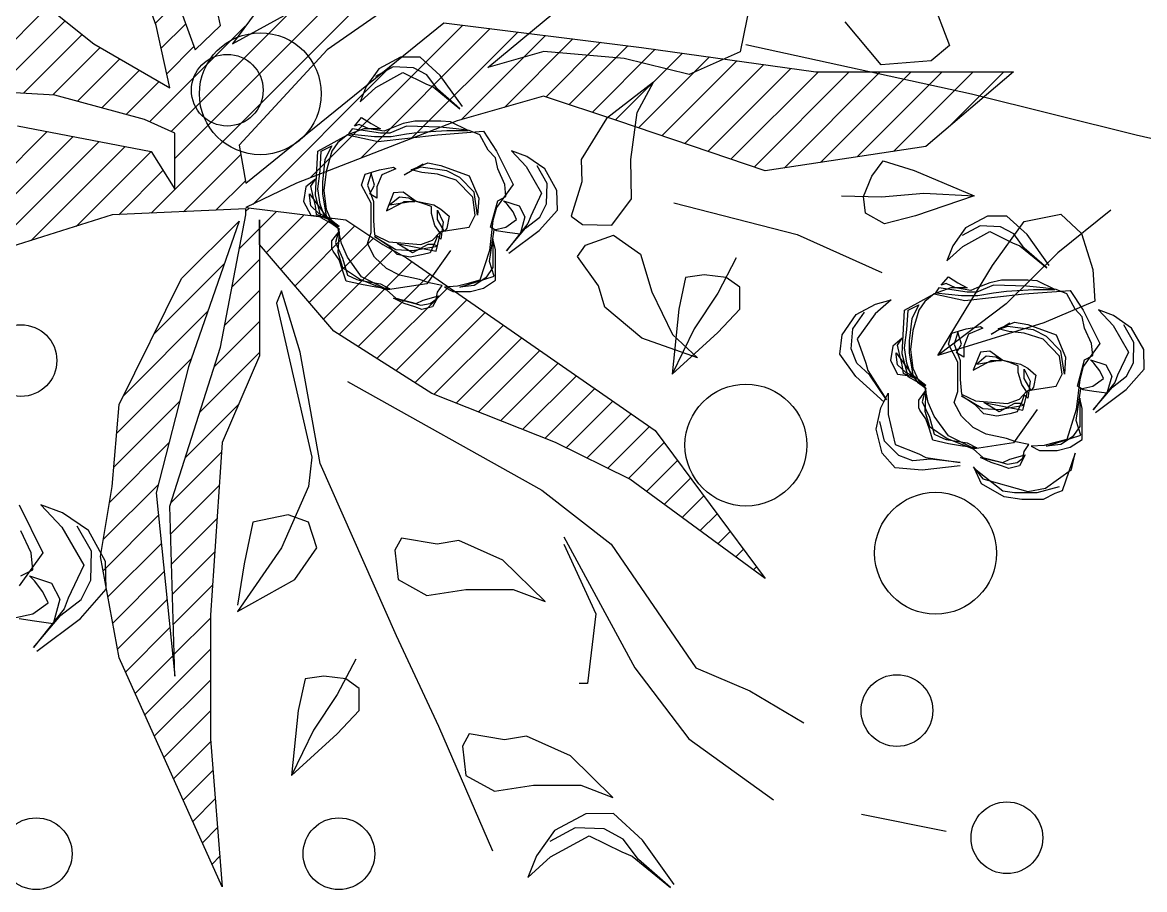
# Model space of a CAD drawing. Header units: inches. Extents: x 2744 to 7136, y -4349 to -2068.
# Drawn here: x 5502.734 to 5505.531, y -3868.65 to -3866.489 of the extents above; entities that cross this region are included whole.
import ezdxf

# ---------------------------------------------------------------- set-up
doc = ezdxf.new("R2010")
doc.units = ezdxf.units.IN
doc.header["$MEASUREMENT"] = 0
doc.layers.add('TREE', color=3, linetype='Continuous')

# ---------------------------------------------------------------- blocks, each defined once
blk = doc.blocks.new('06')
at = {"layer": 'TREE', "color": 30, "true_color": 0xef731a}
for p, q in [((399.26727, 40.74803), (399.28039, 40.72973)), ((399.26877, 40.74938), (399.28199, 40.73777)), ((399.28461, 40.73637), (399.26877, 40.74938)), ((399.32775, 40.74518), (399.31837, 40.73671)), ((399.32418, 40.7363), (399.32775, 40.74518)), ((399.28199, 40.73777), (399.28826, 40.72931)), ((399.28892, 40.73461), (399.28461, 40.73637)), ((399.30242, 40.72796), (399.28892, 40.73461)), ((399.31837, 40.73671), (399.30242, 40.72796)), ((399.31667, 40.72576), (399.32418, 40.7363)), ((399.28039, 40.72973), (399.29229, 40.71881)), ((399.28826, 40.72931), (399.29614, 40.72511)), ((399.30814, 40.72465), (399.31864, 40.73036)), ((399.15486, 40.72625), (399.18981, 40.71918)), ((399.29614, 40.72511), (399.30814, 40.72465)), ((399.30382, 40.71886), (399.31667, 40.72576)), ((399.29229, 40.71881), (399.30382, 40.71886)), ((399.49671, 40.65445), (399.5044, 40.61249)), ((399.53073, 40.65166), (399.51269, 40.6382)), ((399.51941, 40.6341), (399.53212, 40.65018)), ((399.53212, 40.65018), (399.52076, 40.63675)), ((399.52118, 40.63018), (399.52397, 40.6403)), ((399.52397, 40.6403), (399.53166, 40.63929)), ((399.53166, 40.63929), (399.53796, 40.63827)), ((399.51269, 40.6382), (399.502, 40.62609)), ((399.52076, 40.63675), (399.51242, 40.63031)), ((399.53236, 40.63625), (399.52607, 40.6317)), ((399.53935, 40.63777), (399.53236, 40.63625)), ((399.51773, 40.62975), (399.51941, 40.6341)), ((399.52607, 40.6317), (399.52817, 40.62715)), ((399.51242, 40.63031), (399.50837, 40.62236)), ((399.51134, 40.61613), (399.51773, 40.62975)), ((399.52467, 40.62361), (399.52118, 40.63018)), ((399.502, 40.62609), (399.50227, 40.61456)), ((399.52817, 40.62715), (399.53166, 40.6226)), ((399.50837, 40.62236), (399.50814, 40.61035)), ((399.53376, 40.62058), (399.52467, 40.62361)), ((399.52817, 40.61097), (399.53796, 40.62462)), ((399.53166, 40.6226), (399.53376, 40.62058)), ((399.53726, 40.62058), (399.53236, 40.61805)), ((399.53236, 40.61805), (399.53306, 40.61097)), ((399.50227, 40.61456), (399.50941, 40.60184)), ((399.52039, 40.60035), (399.51134, 40.61613)), ((399.5044, 40.61249), (399.49951, 40.58366)), ((399.50814, 40.61035), (399.51405, 40.59996)), ((399.53796, 40.59125), (399.52817, 40.61097)), ((399.53306, 40.61097), (399.53726, 40.60187)), ((399.50941, 40.60184), (399.5201, 40.59453)), ((399.52904, 40.59113), (399.52039, 40.60035)), ((399.5201, 40.59453), (399.52904, 40.59113)), ((399.10984, 40.58645), (399.11473, 40.58892)), ((399.11473, 40.58892), (399.12354, 40.58892)), ((399.12354, 40.58892), (399.13088, 40.58786)), ((399.13088, 40.58786), (399.14018, 40.58255)), ((399.10152, 40.56981), (399.1069, 40.58538)), ((399.11375, 40.58432), (399.10299, 40.57654)), ((399.1069, 40.58538), (399.10984, 40.58645)), ((399.11718, 40.58609), (399.10788, 40.58361)), ((399.12109, 40.58574), (399.11375, 40.58432)), ((399.12648, 40.58609), (399.11718, 40.58609)), ((399.13969, 40.58043), (399.12109, 40.58574)), ((399.13137, 40.58538), (399.12648, 40.58609)), ((399.14312, 40.57618), (399.13137, 40.58538)), ((399.14018, 40.58255), (399.14312, 40.57618)), ((399.49951, 40.58366), (399.49671, 40.54979)), ((399.14361, 40.57547), (399.13969, 40.58043)), ((399.10299, 40.57654), (399.10152, 40.56981)), ((399.12452, 40.57512), (399.12892, 40.57618)), ((399.12892, 40.57618), (399.13186, 40.57512)), ((399.14899, 40.57512), (399.16465, 40.57689)), ((399.16465, 40.57689), (399.1759, 40.57583)), ((399.1759, 40.57583), (399.18129, 40.56981)), ((399.12207, 40.57052), (399.12452, 40.57512)), ((399.1255, 40.5737), (399.12305, 40.57193)), ((399.12941, 40.57441), (399.1255, 40.5737)), ((399.13137, 40.5737), (399.12844, 40.57229)), ((399.13333, 40.57335), (399.12941, 40.57441)), ((399.13969, 40.57158), (399.13137, 40.5737)), ((399.13186, 40.57512), (399.13626, 40.5737)), ((399.14067, 40.57158), (399.13333, 40.57335)), ((399.13626, 40.5737), (399.14067, 40.57158)), ((399.14899, 40.5737), (399.16122, 40.57229)), ((399.16318, 40.57158), (399.14899, 40.5737)), ((399.12844, 40.57229), (399.12207, 40.57052)), ((399.12305, 40.57193), (399.12256, 40.5691)), ((399.14361, 40.56804), (399.13969, 40.57158)), ((399.16122, 40.57229), (399.16856, 40.573)), ((399.16612, 40.57016), (399.16318, 40.57158)), ((399.16856, 40.573), (399.17443, 40.57087)), ((399.17443, 40.57087), (399.18031, 40.56486)), ((399.10886, 40.56875), (399.10348, 40.56733)), ((399.1162, 40.56875), (399.10886, 40.56875)), ((399.11963, 40.56698), (399.1162, 40.56875)), ((399.12256, 40.5691), (399.12061, 40.56627)), ((399.12697, 40.56556), (399.14312, 40.56804)), ((399.14214, 40.56769), (399.14801, 40.56698)), ((399.14605, 40.56556), (399.14214, 40.56769)), ((399.14312, 40.56804), (399.15388, 40.56273)), ((399.15437, 40.56379), (399.14361, 40.56804)), ((399.1759, 40.56627), (399.16612, 40.57016)), ((399.18129, 40.56981), (399.18373, 40.5599)), ((399.10348, 40.56733), (399.09858, 40.56415)), ((399.11327, 40.56698), (399.09907, 40.56238)), ((399.1025, 40.56309), (399.10739, 40.56627)), ((399.10495, 40.56415), (399.11033, 40.56556)), ((399.10739, 40.56627), (399.11327, 40.56698)), ((399.11033, 40.56556), (399.11424, 40.56662)), ((399.11424, 40.56662), (399.11963, 40.56698)), ((399.11718, 40.55176), (399.12697, 40.56556)), ((399.12061, 40.56627), (399.12599, 40.56521)), ((399.12599, 40.56521), (399.1299, 40.56379)), ((399.15486, 40.56415), (399.14605, 40.56556)), ((399.14801, 40.56698), (399.15388, 40.56592)), ((399.15388, 40.56592), (399.16024, 40.5645)), ((399.17884, 40.55388), (399.1759, 40.56627)), ((399.18031, 40.56486), (399.18226, 40.55671)), ((399.09858, 40.56415), (399.09858, 40.5599)), ((399.09907, 40.56238), (399.10103, 40.55636)), ((399.09956, 40.55884), (399.1025, 40.56309)), ((399.10103, 40.55176), (399.10495, 40.56415)), ((399.1299, 40.56379), (399.13822, 40.56202)), ((399.15388, 40.56273), (399.15975, 40.55459)), ((399.16171, 40.55884), (399.15437, 40.56379)), ((399.15584, 40.56379), (399.15486, 40.56415)), ((399.15975, 40.56202), (399.15584, 40.56379)), ((399.16024, 40.5645), (399.16171, 40.5599)), ((399.09858, 40.5599), (399.09858, 40.55141)), ((399.13822, 40.56202), (399.14361, 40.55919)), ((399.16171, 40.55494), (399.15975, 40.56202)), ((399.16171, 40.5599), (399.16318, 40.55565)), ((399.18373, 40.5599), (399.18177, 40.55105)), ((399.09956, 40.54716), (399.09956, 40.55884)), ((399.14361, 40.55919), (399.1485, 40.55459)), ((399.16367, 40.55247), (399.16171, 40.55884)), ((399.10103, 40.55636), (399.09907, 40.54326)), ((399.12844, 40.55353), (399.13382, 40.55459)), ((399.13382, 40.55459), (399.1392, 40.55353)), ((399.1485, 40.55459), (399.15143, 40.54893)), ((399.15975, 40.55459), (399.1622, 40.54893)), ((399.16465, 40.54857), (399.16171, 40.55494)), ((399.16318, 40.55565), (399.16563, 40.55211)), ((399.09304, 40.55299), (399.08041, 40.54356)), ((399.08511, 40.5407), (399.09401, 40.55195)), ((399.09401, 40.55195), (399.08606, 40.54255)), ((399.09858, 40.55141), (399.09956, 40.54716)), ((399.09956, 40.53937), (399.10103, 40.55176)), ((399.12305, 40.55211), (399.12109, 40.54397)), ((399.13284, 40.55176), (399.12256, 40.54999)), ((399.1392, 40.54893), (399.12305, 40.55211)), ((399.12354, 40.54857), (399.1255, 40.55282)), ((399.1255, 40.55282), (399.12844, 40.55353)), ((399.12648, 40.54928), (399.13284, 40.55282)), ((399.13284, 40.55282), (399.1392, 40.54893)), ((399.13969, 40.55141), (399.13284, 40.55176)), ((399.1392, 40.55353), (399.14263, 40.54999)), ((399.1485, 40.5461), (399.13969, 40.55141)), ((399.16318, 40.54397), (399.16367, 40.55247)), ((399.16563, 40.55211), (399.16612, 40.55105)), ((399.17884, 40.54503), (399.17884, 40.55388)), ((399.12256, 40.54999), (399.12403, 40.54928)), ((399.12256, 40.54574), (399.12354, 40.54857)), ((399.12403, 40.54928), (399.12648, 40.54928)), ((399.12941, 40.54928), (399.12452, 40.54751)), ((399.14263, 40.54822), (399.12941, 40.54928)), ((399.14263, 40.54999), (399.1485, 40.5461)), ((399.15143, 40.54893), (399.14997, 40.54433)), ((399.1622, 40.54893), (399.16367, 40.5422)), ((399.16318, 40.54291), (399.16465, 40.54857)), ((399.16612, 40.55105), (399.16612, 40.54787)), ((399.18177, 40.55105), (399.17884, 40.54503)), ((399.18048, 40.54872), (399.19213, 40.53812)), ((399.12012, 40.54008), (399.12109, 40.54716)), ((399.12109, 40.54716), (399.12256, 40.54574)), ((399.12452, 40.54751), (399.12158, 40.54433)), ((399.1485, 40.54539), (399.14263, 40.54822)), ((399.16612, 40.54787), (399.16318, 40.54397)), ((399.17941, 40.54779), (399.18641, 40.53766)), ((399.18717, 40.53572), (399.17941, 40.54779)), ((399.08041, 40.54356), (399.07293, 40.53509)), ((399.08635, 40.53796), (399.08831, 40.54503)), ((399.08831, 40.54503), (399.09369, 40.54433)), ((399.09369, 40.54433), (399.0981, 40.54362)), ((399.09907, 40.54326), (399.09418, 40.5422)), ((399.0981, 40.54362), (399.10054, 40.5422)), ((399.12109, 40.54397), (399.10935, 40.5422)), ((399.11865, 40.54256), (399.11963, 40.54397)), ((399.11963, 40.54397), (399.12256, 40.53902)), ((399.12158, 40.54433), (399.12354, 40.54149)), ((399.14899, 40.53937), (399.1485, 40.54539)), ((399.14997, 40.54433), (399.14997, 40.53229)), ((399.08606, 40.54255), (399.08022, 40.53805)), ((399.08394, 40.53765), (399.08511, 40.5407)), ((399.09418, 40.5422), (399.08978, 40.53902)), ((399.10054, 40.5422), (399.09761, 40.53123)), ((399.10935, 40.5422), (399.1069, 40.53725)), ((399.11767, 40.5376), (399.11865, 40.54256)), ((399.12354, 40.54149), (399.12501, 40.53654)), ((399.1666, 40.54043), (399.16318, 40.54291)), ((399.16318, 40.54185), (399.16954, 40.53689)), ((399.16612, 40.54008), (399.16318, 40.54185)), ((399.16367, 40.5422), (399.17052, 40.53831)), ((399.17541, 40.5284), (399.1666, 40.54043)), ((399.08022, 40.53805), (399.07739, 40.53248)), ((399.07946, 40.52812), (399.08394, 40.53765)), ((399.0888, 40.53335), (399.08635, 40.53796)), ((399.08978, 40.53902), (399.09124, 40.53583)), ((399.0981, 40.53406), (399.09956, 40.53937)), ((399.12109, 40.53477), (399.11767, 40.5376)), ((399.12256, 40.53512), (399.12012, 40.54008)), ((399.12256, 40.53902), (399.12256, 40.53512)), ((399.14899, 40.53158), (399.14899, 40.53937)), ((399.16856, 40.53477), (399.16612, 40.54008)), ((399.16758, 40.53902), (399.17248, 40.53689)), ((399.16856, 40.5376), (399.16758, 40.53902)), ((399.16856, 40.53796), (399.1715, 40.53654)), ((399.17492, 40.53725), (399.16856, 40.53796)), ((399.17003, 40.5284), (399.16856, 40.5376)), ((399.17052, 40.53831), (399.17297, 40.52875)), ((399.18641, 40.53766), (399.19178, 40.53261)), ((399.19213, 40.53812), (399.19875, 40.52895)), ((399.07293, 40.53509), (399.07312, 40.52702)), ((399.09124, 40.53583), (399.09369, 40.53265)), ((399.10544, 40.53017), (399.10592, 40.53725)), ((399.10592, 40.53725), (399.10739, 40.52769)), ((399.1069, 40.53725), (399.10788, 40.52981)), ((399.12501, 40.53654), (399.12501, 40.53371)), ((399.14361, 40.53548), (399.13822, 40.53265)), ((399.14067, 40.52804), (399.14361, 40.53548)), ((399.16954, 40.53689), (399.17101, 40.53265)), ((399.1715, 40.53654), (399.17492, 40.53335)), ((399.17248, 40.53689), (399.17297, 40.53335)), ((399.17786, 40.53158), (399.17492, 40.53725)), ((399.18804, 40.53258), (399.18717, 40.53572)), ((399.07739, 40.53248), (399.07722, 40.52407)), ((399.09516, 40.53123), (399.0888, 40.53335)), ((399.09124, 40.52451), (399.0981, 40.53406)), ((399.09369, 40.53265), (399.09516, 40.53123)), ((399.12403, 40.533), (399.12109, 40.53477)), ((399.13186, 40.53123), (399.12403, 40.533)), ((399.12501, 40.53371), (399.12892, 40.53229)), ((399.12892, 40.53229), (399.13137, 40.53158)), ((399.14214, 40.533), (399.13186, 40.53123)), ((399.13822, 40.53265), (399.13626, 40.53158)), ((399.13822, 40.52981), (399.14214, 40.533)), ((399.14997, 40.53229), (399.15388, 40.52486)), ((399.16954, 40.52698), (399.16856, 40.53477)), ((399.17101, 40.53265), (399.17199, 40.52627)), ((399.17297, 40.53335), (399.17395, 40.52946)), ((399.17492, 40.53335), (399.17541, 40.52911)), ((399.19157, 40.52265), (399.18804, 40.53258)), ((399.19178, 40.53261), (399.19406, 40.52679)), ((399.09761, 40.53123), (399.09418, 40.52946)), ((399.09418, 40.52946), (399.09467, 40.52451)), ((399.10935, 40.52097), (399.10544, 40.53017)), ((399.10788, 40.52981), (399.11473, 40.52274)), ((399.13137, 40.53158), (399.13675, 40.52769)), ((399.13186, 40.53158), (399.13431, 40.53017)), ((399.13626, 40.53158), (399.13186, 40.53158)), ((399.13431, 40.53017), (399.13822, 40.52981)), ((399.14752, 40.53017), (399.15046, 40.5284)), ((399.14752, 40.52557), (399.14752, 40.53017)), ((399.15143, 40.52486), (399.14899, 40.53158)), ((399.17395, 40.52946), (399.17492, 40.52521)), ((399.17688, 40.52557), (399.17786, 40.53158)), ((399.07312, 40.52702), (399.07811, 40.51812)), ((399.0858, 40.51707), (399.07946, 40.52812)), ((399.10739, 40.52769), (399.11327, 40.52167)), ((399.13675, 40.52769), (399.14067, 40.52804)), ((399.15046, 40.5284), (399.1485, 40.52486)), ((399.16856, 40.5192), (399.16954, 40.52698)), ((399.17003, 40.52344), (399.17003, 40.5284)), ((399.17297, 40.52875), (399.17199, 40.5107)), ((399.17541, 40.52911), (399.17541, 40.5284)), ((399.19406, 40.52679), (399.19341, 40.51841)), ((399.19875, 40.52895), (399.19778, 40.52094)), ((399.07722, 40.52407), (399.08136, 40.5168)), ((399.0981, 40.5107), (399.09124, 40.52451)), ((399.09467, 40.52451), (399.09761, 40.51813)), ((399.14556, 40.52061), (399.14752, 40.52557)), ((399.1485, 40.52486), (399.14997, 40.5199)), ((399.14997, 40.5199), (399.15143, 40.52486)), ((399.15388, 40.52486), (399.15241, 40.52026)), ((399.17199, 40.52627), (399.17101, 40.51884)), ((399.17297, 40.52238), (399.17688, 40.52557)), ((399.17492, 40.52521), (399.17297, 40.52238)), ((399.11327, 40.52167), (399.11865, 40.51884)), ((399.11473, 40.52274), (399.12256, 40.52026)), ((399.16905, 40.51424), (399.17003, 40.52344)), ((399.18419, 40.51228), (399.19157, 40.52265)), ((399.12109, 40.51672), (399.10935, 40.52097)), ((399.11865, 40.51884), (399.12941, 40.51743)), ((399.12256, 40.52026), (399.12892, 40.51955)), ((399.13333, 40.51849), (399.12648, 40.51566)), ((399.13626, 40.52061), (399.12844, 40.51601)), ((399.12892, 40.51955), (399.13333, 40.51849)), ((399.12941, 40.51743), (399.13235, 40.51849)), ((399.13235, 40.51849), (399.13626, 40.52061)), ((399.13969, 40.51813), (399.14556, 40.52061)), ((399.14654, 40.51849), (399.14067, 40.51743)), ((399.15241, 40.52026), (399.14654, 40.51849)), ((399.16612, 40.5107), (399.16856, 40.5192)), ((399.17101, 40.51884), (399.17052, 40.5107)), ((399.19778, 40.52094), (399.19194, 40.51256)), ((399.07811, 40.51812), (399.08559, 40.513)), ((399.09185, 40.51062), (399.0858, 40.51707)), ((399.09761, 40.51813), (399.09858, 40.51353)), ((399.12648, 40.51566), (399.12109, 40.51672)), ((399.14067, 40.51743), (399.13969, 40.51813)), ((399.19341, 40.51841), (399.18858, 40.51157)), ((399.08559, 40.513), (399.09185, 40.51062)), ((399.09858, 40.51353), (399.10152, 40.51035)), ((399.16612, 40.50858), (399.16905, 40.51424)), ((399.38356, 40.48587), (399.41218, 40.51449)), ((399.10348, 40.50256), (399.0981, 40.5107)), ((399.10152, 40.51035), (399.10495, 40.50398)), ((399.17199, 40.5107), (399.15975, 40.50398)), ((399.16367, 40.50716), (399.16612, 40.5107)), ((399.17052, 40.5107), (399.16612, 40.50858)), ((399.17754, 40.50644), (399.18419, 40.51228)), ((399.19194, 40.51256), (399.184, 40.5082)), ((399.3671, 40.50939), (399.3715, 40.51045)), ((399.3715, 40.51045), (399.37444, 40.50939)), ((399.184, 40.5082), (399.17754, 40.50644)), ((399.36465, 40.50479), (399.3671, 40.50939)), ((399.36808, 40.50797), (399.36563, 40.5062)), ((399.37199, 40.50868), (399.36808, 40.50797)), ((399.37395, 40.50797), (399.37102, 40.50656)), ((399.37591, 40.50762), (399.37199, 40.50868)), ((399.38227, 40.50585), (399.37395, 40.50797)), ((399.37444, 40.50939), (399.37885, 40.50797)), ((399.38325, 40.50585), (399.37591, 40.50762)), ((399.37885, 40.50797), (399.38325, 40.50585)), ((399.3915, 40.48102), (399.41808, 40.5076)), ((399.14703, 40.50681), (399.12256, 40.50398)), ((399.15975, 40.50398), (399.14703, 40.50681)), ((399.15975, 40.50398), (399.16367, 40.50716)), ((399.37102, 40.50656), (399.36465, 40.50479)), ((399.36563, 40.5062), (399.36514, 40.50337)), ((399.38619, 40.50231), (399.38227, 40.50585)), ((399.12256, 40.50398), (399.10348, 40.50256)), ((399.10495, 40.50398), (399.10935, 40.50221)), ((399.10935, 40.50221), (399.11473, 40.5015)), ((399.10984, 40.50221), (399.11718, 40.49867)), ((399.11865, 40.50221), (399.10984, 40.50221)), ((399.1299, 40.50291), (399.11865, 40.50221)), ((399.13529, 40.50362), (399.1299, 40.50291)), ((399.14165, 40.50468), (399.13529, 40.50362)), ((399.13529, 40.50044), (399.14214, 40.50327)), ((399.1485, 40.50468), (399.14165, 40.50468)), ((399.14214, 40.50327), (399.14605, 40.50327)), ((399.14214, 40.5015), (399.14458, 40.50256)), ((399.14458, 40.50256), (399.15095, 40.5015)), ((399.14605, 40.50327), (399.1578, 40.5015)), ((399.15926, 40.50362), (399.1485, 40.50468)), ((399.1529, 40.5015), (399.15975, 40.50398)), ((399.1578, 40.5015), (399.15926, 40.50362)), ((399.35144, 40.50302), (399.34606, 40.5016)), ((399.35878, 40.50302), (399.35144, 40.50302)), ((399.36221, 40.50125), (399.35878, 40.50302)), ((399.36514, 40.50337), (399.36319, 40.50054)), ((399.36955, 40.49983), (399.3857, 40.50231)), ((399.3857, 40.50231), (399.39646, 40.497)), ((399.39695, 40.49806), (399.38619, 40.50231)), ((399.11473, 40.5015), (399.12158, 40.50079)), ((399.12158, 40.50079), (399.13529, 40.50044)), ((399.13186, 40.49831), (399.13675, 40.49938)), ((399.13675, 40.49938), (399.14214, 40.5015)), ((399.14605, 40.5015), (399.1529, 40.5015)), ((399.14997, 40.49938), (399.14605, 40.5015)), ((399.15388, 40.4969), (399.14997, 40.49938)), ((399.15095, 40.5015), (399.15486, 40.49973)), ((399.15682, 40.50044), (399.15388, 40.4969)), ((399.15486, 40.49973), (399.15682, 40.50044)), ((399.34606, 40.5016), (399.34116, 40.49841)), ((399.35585, 40.50125), (399.34165, 40.49664)), ((399.34508, 40.49735), (399.34997, 40.50054)), ((399.34753, 40.49841), (399.35291, 40.49983)), ((399.34997, 40.50054), (399.35585, 40.50125)), ((399.35291, 40.49983), (399.35682, 40.50089)), ((399.35682, 40.50089), (399.36221, 40.50125)), ((399.35976, 40.48603), (399.36955, 40.49983)), ((399.36319, 40.50054), (399.36857, 40.49948)), ((399.36857, 40.49948), (399.37248, 40.49806)), ((399.38472, 40.50195), (399.39059, 40.50125)), ((399.38863, 40.49983), (399.38472, 40.50195)), ((399.39744, 40.49841), (399.38863, 40.49983)), ((399.39059, 40.50125), (399.39646, 40.50018)), ((399.39646, 40.50018), (399.40282, 40.49877)), ((399.39921, 40.47595), (399.42398, 40.50071)), ((399.11718, 40.49867), (399.12109, 40.49831)), ((399.12109, 40.49831), (399.1255, 40.49831)), ((399.1255, 40.49831), (399.13186, 40.49831)), ((399.34116, 40.49841), (399.34116, 40.49417)), ((399.34165, 40.49664), (399.34361, 40.49063)), ((399.34214, 40.49311), (399.34508, 40.49735)), ((399.34361, 40.48603), (399.34753, 40.49841)), ((399.37248, 40.49806), (399.3808, 40.49629)), ((399.39646, 40.497), (399.40233, 40.48886)), ((399.40429, 40.49311), (399.39695, 40.49806)), ((399.39842, 40.49806), (399.39744, 40.49841)), ((399.40233, 40.49629), (399.39842, 40.49806)), ((399.40282, 40.49877), (399.40429, 40.49417)), ((399.21638, 40.4795), (399.18143, 40.49518)), ((399.34116, 40.49417), (399.34116, 40.48567)), ((399.3808, 40.49629), (399.38619, 40.49346)), ((399.40429, 40.48921), (399.40233, 40.49629)), ((399.40429, 40.49417), (399.40576, 40.48992)), ((399.11219, 40.49232), (399.12137, 40.47951)), ((399.11324, 40.49327), (399.12249, 40.48514)), ((399.12433, 40.48416), (399.11324, 40.49327)), ((399.34214, 40.48142), (399.34214, 40.49311)), ((399.38619, 40.49346), (399.39108, 40.48886)), ((399.40625, 40.48673), (399.40429, 40.49311)), ((399.15452, 40.49032), (399.14796, 40.48439)), ((399.15202, 40.48411), (399.15452, 40.49032)), ((399.34361, 40.49063), (399.34165, 40.47753)), ((399.37102, 40.4878), (399.3764, 40.48886)), ((399.3764, 40.48886), (399.38178, 40.4878)), ((399.38765, 40.48355), (399.37787, 40.48911)), ((399.39108, 40.48886), (399.39402, 40.48319)), ((399.40233, 40.48886), (399.40478, 40.48319)), ((399.40723, 40.48284), (399.40429, 40.48921)), ((399.40576, 40.48992), (399.40821, 40.48638)), ((399.33562, 40.48725), (399.32299, 40.47783)), ((399.32769, 40.47496), (399.33659, 40.48622)), ((399.33659, 40.48622), (399.32864, 40.47682)), ((399.34116, 40.48567), (399.34214, 40.48142)), ((399.34214, 40.47364), (399.34361, 40.48603)), ((399.36563, 40.48638), (399.36368, 40.47824)), ((399.37542, 40.48603), (399.36514, 40.48426)), ((399.38178, 40.48319), (399.36563, 40.48638)), ((399.36612, 40.48284), (399.36808, 40.48709)), ((399.36808, 40.48709), (399.37102, 40.4878)), ((399.36906, 40.48355), (399.37542, 40.48709)), ((399.37542, 40.48709), (399.38178, 40.48319)), ((399.38227, 40.48567), (399.37542, 40.48603)), ((399.38178, 40.4878), (399.38521, 40.48426)), ((399.39108, 40.48036), (399.38227, 40.48567)), ((399.40576, 40.47824), (399.40625, 40.48673)), ((399.40821, 40.48638), (399.4087, 40.48532)), ((399.12249, 40.48514), (399.12688, 40.47921)), ((399.12734, 40.48293), (399.12433, 40.48416)), ((399.13679, 40.47827), (399.12734, 40.48293)), ((399.14796, 40.48439), (399.13679, 40.47827)), ((399.14677, 40.47673), (399.15202, 40.48411)), ((399.36514, 40.48426), (399.36661, 40.48355)), ((399.36661, 40.48355), (399.36906, 40.48355)), ((399.37199, 40.48355), (399.3671, 40.48178)), ((399.38521, 40.48249), (399.37199, 40.48355)), ((399.38521, 40.48426), (399.39108, 40.48036)), ((399.40303, 40.47344), (399.38765, 40.48355)), ((399.39402, 40.48319), (399.39255, 40.47859)), ((399.40478, 40.48319), (399.40625, 40.47647)), ((399.4087, 40.48532), (399.4087, 40.48213)), ((399.3627, 40.47435), (399.36368, 40.48142)), ((399.36368, 40.48142), (399.36514, 40.48001)), ((399.3671, 40.48178), (399.36416, 40.47859)), ((399.36514, 40.48001), (399.36612, 40.48284)), ((399.39108, 40.47966), (399.38521, 40.48249)), ((399.40576, 40.47718), (399.40723, 40.48284)), ((399.4087, 40.48213), (399.40576, 40.47824)), ((399.12137, 40.47951), (399.1297, 40.47187)), ((399.12688, 40.47921), (399.13239, 40.47628)), ((399.14079, 40.47595), (399.14815, 40.47995)), ((399.32299, 40.47783), (399.31551, 40.46936)), ((399.32893, 40.47222), (399.33089, 40.4793)), ((399.33089, 40.4793), (399.33627, 40.47859)), ((399.33627, 40.47859), (399.34068, 40.47789)), ((399.34165, 40.47753), (399.33676, 40.47647)), ((399.34068, 40.47789), (399.34312, 40.47647)), ((399.36368, 40.47824), (399.35193, 40.47647)), ((399.36123, 40.47682), (399.36221, 40.47824)), ((399.36221, 40.47824), (399.36514, 40.47328)), ((399.36416, 40.47859), (399.36612, 40.47576)), ((399.39157, 40.47364), (399.39108, 40.47966)), ((399.39255, 40.47859), (399.39255, 40.46656)), ((399.13239, 40.47628), (399.14079, 40.47595)), ((399.13777, 40.4719), (399.14677, 40.47673)), ((399.16741, 40.47171), (399.18022, 40.47501)), ((399.18022, 40.47501), (399.18818, 40.47061)), ((399.32864, 40.47682), (399.3228, 40.47231)), ((399.32652, 40.47192), (399.32769, 40.47496)), ((399.33676, 40.47647), (399.33236, 40.47328)), ((399.34312, 40.47647), (399.34019, 40.4655)), ((399.35193, 40.47647), (399.34948, 40.47151)), ((399.36025, 40.47187), (399.36123, 40.47682)), ((399.36612, 40.47576), (399.36759, 40.47081)), ((399.40919, 40.4747), (399.40576, 40.47718)), ((399.40576, 40.47612), (399.41212, 40.47116)), ((399.4087, 40.47435), (399.40576, 40.47612)), ((399.40625, 40.47647), (399.4131, 40.47258)), ((399.3228, 40.47231), (399.31997, 40.46675)), ((399.33138, 40.46762), (399.32893, 40.47222)), ((399.33236, 40.47328), (399.33382, 40.4701)), ((399.34068, 40.46833), (399.34214, 40.47364)), ((399.36514, 40.46939), (399.3627, 40.47435)), ((399.36514, 40.47328), (399.36514, 40.46939)), ((399.39157, 40.46585), (399.39157, 40.47364)), ((399.41114, 40.46904), (399.4087, 40.47435)), ((399.41799, 40.46267), (399.40919, 40.4747)), ((399.41016, 40.47328), (399.41506, 40.47116)), ((399.41114, 40.47187), (399.41016, 40.47328)), ((399.41114, 40.47222), (399.41408, 40.47081)), ((399.4175, 40.47151), (399.41114, 40.47222)), ((399.4131, 40.47258), (399.41555, 40.46302)), ((399.1297, 40.47187), (399.13777, 40.4719)), ((399.14323, 40.46352), (399.16741, 40.47171)), ((399.18818, 40.47061), (399.18902, 40.46375)), ((399.31551, 40.46936), (399.3157, 40.46128)), ((399.32204, 40.46239), (399.32652, 40.47192)), ((399.33382, 40.4701), (399.33627, 40.46691)), ((399.34802, 40.46444), (399.34851, 40.47151)), ((399.34851, 40.47151), (399.34997, 40.46196)), ((399.34948, 40.47151), (399.35046, 40.46408)), ((399.36368, 40.46904), (399.36025, 40.47187)), ((399.36759, 40.47081), (399.36759, 40.46797)), ((399.38619, 40.46974), (399.3808, 40.46691)), ((399.38325, 40.46231), (399.38619, 40.46974)), ((399.41261, 40.46267), (399.41114, 40.47187)), ((399.41212, 40.47116), (399.41359, 40.46691)), ((399.41408, 40.47081), (399.4175, 40.46762)), ((399.41506, 40.47116), (399.41555, 40.46762)), ((399.42044, 40.46585), (399.4175, 40.47151)), ((399.31997, 40.46675), (399.3198, 40.45834)), ((399.33774, 40.4655), (399.33138, 40.46762)), ((399.33382, 40.45877), (399.34068, 40.46833)), ((399.33627, 40.46691), (399.33774, 40.4655)), ((399.36661, 40.46727), (399.36368, 40.46904)), ((399.37444, 40.4655), (399.36661, 40.46727)), ((399.36759, 40.46797), (399.3715, 40.46656)), ((399.3715, 40.46656), (399.37395, 40.46585)), ((399.38472, 40.46727), (399.37444, 40.4655)), ((399.3808, 40.46691), (399.37885, 40.46585)), ((399.3808, 40.46408), (399.38472, 40.46727)), ((399.39255, 40.46656), (399.39646, 40.45913)), ((399.41212, 40.46125), (399.41114, 40.46904)), ((399.41359, 40.46691), (399.41457, 40.46054)), ((399.41555, 40.46762), (399.41653, 40.46373)), ((399.4175, 40.46762), (399.41799, 40.46337)), ((399.18157, 40.46388), (399.164, 40.46241)), ((399.19812, 40.46351), (399.18157, 40.46388)), ((399.34019, 40.4655), (399.33676, 40.46373)), ((399.35193, 40.45523), (399.34802, 40.46444)), ((399.35046, 40.46408), (399.35731, 40.457)), ((399.37395, 40.46585), (399.37933, 40.46196)), ((399.37444, 40.46585), (399.37689, 40.46444)), ((399.37885, 40.46585), (399.37444, 40.46585)), ((399.37689, 40.46444), (399.3808, 40.46408)), ((399.3901, 40.46444), (399.39304, 40.46267)), ((399.3901, 40.45983), (399.3901, 40.46444)), ((399.39402, 40.45913), (399.39157, 40.46585)), ((399.41946, 40.45983), (399.42044, 40.46585)), ((399.16804, 40.45299), (399.14323, 40.46352)), ((399.164, 40.46241), (399.14323, 40.46352)), ((399.18902, 40.46375), (399.1855, 40.45531)), ((399.3157, 40.46128), (399.32069, 40.45238)), ((399.32838, 40.45134), (399.32204, 40.46239)), ((399.33676, 40.46373), (399.33725, 40.45877)), ((399.34997, 40.46196), (399.35585, 40.45594)), ((399.37933, 40.46196), (399.38325, 40.46231)), ((399.39304, 40.46267), (399.39108, 40.45913)), ((399.41114, 40.45346), (399.41212, 40.46125)), ((399.41261, 40.45771), (399.41261, 40.46267)), ((399.41555, 40.46302), (399.41457, 40.44497)), ((399.41653, 40.46373), (399.4175, 40.45948)), ((399.41799, 40.46337), (399.41799, 40.46267)), ((399.34068, 40.44497), (399.33382, 40.45877)), ((399.33725, 40.45877), (399.34019, 40.4524)), ((399.38814, 40.45488), (399.3901, 40.45983)), ((399.39108, 40.45913), (399.39255, 40.45417)), ((399.39255, 40.45417), (399.39402, 40.45913)), ((399.39646, 40.45913), (399.39499, 40.45452)), ((399.41457, 40.46054), (399.41359, 40.45311)), ((399.41555, 40.45665), (399.41946, 40.45983)), ((399.4175, 40.45948), (399.41555, 40.45665)), ((399.3198, 40.45834), (399.32394, 40.45106)), ((399.35585, 40.45594), (399.36123, 40.45311)), ((399.35689, 40.43248), (399.42331, 40.45827)), ((399.35731, 40.457), (399.36514, 40.45452)), ((399.41163, 40.44851), (399.41261, 40.45771)), ((399.18089, 40.44907), (399.16804, 40.45299)), ((399.1855, 40.45531), (399.18089, 40.44907)), ((399.36368, 40.45099), (399.35193, 40.45523)), ((399.36123, 40.45311), (399.37199, 40.45169)), ((399.36514, 40.45452), (399.3715, 40.45382)), ((399.37885, 40.45488), (399.37102, 40.45028)), ((399.3715, 40.45382), (399.37591, 40.45276)), ((399.37493, 40.45276), (399.37885, 40.45488)), ((399.38227, 40.4524), (399.38814, 40.45488)), ((399.39499, 40.45452), (399.38912, 40.45276)), ((399.4087, 40.44497), (399.41114, 40.45346)), ((399.41359, 40.45311), (399.4131, 40.44497)), ((399.32069, 40.45238), (399.32817, 40.44727)), ((399.33443, 40.44489), (399.32838, 40.45134)), ((399.34019, 40.4524), (399.34116, 40.4478)), ((399.36906, 40.44992), (399.36368, 40.45099)), ((399.37591, 40.45276), (399.36906, 40.44992)), ((399.37199, 40.45169), (399.37493, 40.45276)), ((399.38325, 40.45169), (399.38227, 40.4524)), ((399.38912, 40.45276), (399.38325, 40.45169)), ((399.34116, 40.4478), (399.3441, 40.44461)), ((399.4087, 40.44284), (399.41163, 40.44851)), ((399.32817, 40.44727), (399.33443, 40.44489)), ((399.34606, 40.43683), (399.34068, 40.44497)), ((399.41457, 40.44497), (399.40233, 40.43824)), ((399.40625, 40.44143), (399.4087, 40.44497)), ((399.4131, 40.44497), (399.4087, 40.44284)), ((399.3441, 40.44461), (399.34753, 40.43824)), ((399.38961, 40.44107), (399.36514, 40.43824)), ((399.40233, 40.43824), (399.38961, 40.44107)), ((399.40233, 40.43824), (399.40625, 40.44143)), ((399.36514, 40.43824), (399.34606, 40.43683)), ((399.34753, 40.43824), (399.35193, 40.43647)), ((399.37248, 40.43718), (399.36123, 40.43647)), ((399.37787, 40.43789), (399.37248, 40.43718)), ((399.38423, 40.43895), (399.37787, 40.43789)), ((399.37787, 40.4347), (399.38472, 40.43754)), ((399.39108, 40.43895), (399.38423, 40.43895)), ((399.38472, 40.43754), (399.38863, 40.43754)), ((399.38472, 40.43577), (399.38716, 40.43683)), ((399.38716, 40.43683), (399.39353, 40.43577)), ((399.38863, 40.43754), (399.40038, 40.43577)), ((399.40184, 40.43789), (399.39108, 40.43895)), ((399.39548, 40.43577), (399.40233, 40.43824)), ((399.40038, 40.43577), (399.40184, 40.43789)), ((399.35193, 40.43647), (399.35731, 40.43577)), ((399.35242, 40.43647), (399.35976, 40.43293)), ((399.36123, 40.43647), (399.35242, 40.43647)), ((399.35731, 40.43577), (399.36416, 40.43506)), ((399.36416, 40.43506), (399.37787, 40.4347)), ((399.37933, 40.43364), (399.38472, 40.43577)), ((399.38863, 40.43577), (399.39548, 40.43577)), ((399.39255, 40.43364), (399.38863, 40.43577)), ((399.39353, 40.43577), (399.39744, 40.434)), ((399.3994, 40.4347), (399.39646, 40.43116)), ((399.39744, 40.434), (399.3994, 40.4347)), ((399.32124, 40.42237), (399.35689, 40.43248)), ((399.35976, 40.43293), (399.36368, 40.43258)), ((399.36368, 40.43258), (399.36808, 40.43258)), ((399.36808, 40.43258), (399.37444, 40.43258)), ((399.37444, 40.43258), (399.37933, 40.43364)), ((399.39646, 40.43116), (399.39255, 40.43364)), ((399.35477, 40.42659), (399.36395, 40.41378)), ((399.35582, 40.42753), (399.36507, 40.4194)), ((399.36691, 40.41842), (399.35582, 40.42753)), ((399.3971, 40.42459), (399.39054, 40.41866)), ((399.3946, 40.41838), (399.3971, 40.42459)), ((399.36507, 40.4194), (399.36946, 40.41348)), ((399.36992, 40.41719), (399.36691, 40.41842)), ((399.39054, 40.41866), (399.37937, 40.41254)), ((399.38935, 40.411), (399.3946, 40.41838)), ((399.37937, 40.41254), (399.36992, 40.41719)), ((399.36395, 40.41378), (399.37228, 40.40613)), ((399.36946, 40.41348), (399.37497, 40.41054)), ((399.38337, 40.41022), (399.39073, 40.41422)), ((399.37497, 40.41054), (399.38337, 40.41022)), ((399.38035, 40.40617), (399.38935, 40.411)), ((399.37228, 40.40613), (399.38035, 40.40617))]:
    blk.add_line(p, q, dxfattribs=at)
at = {"layer": 'TREE', "color": 97, "true_color": 0x446a2a}
for p, q in [((399.45407, 40.74901), (399.49671, 40.65445)), ((399.45896, 40.68783), (399.45407, 40.74901)), ((399.45412, 40.74828), (399.45431, 40.74846)), ((399.45507, 40.73644), (399.45829, 40.73965)), ((399.34221, 40.73435), (399.36458, 40.68277)), ((399.45602, 40.72459), (399.46226, 40.73084)), ((399.45697, 40.71275), (399.46624, 40.72202)), ((399.26112, 40.68783), (399.22617, 40.71311)), ((399.45791, 40.70091), (399.47021, 40.71321)), ((399.29258, 40.7121), (399.31006, 40.69491)), ((399.30586, 40.70704), (399.29258, 40.7121)), ((399.34151, 40.70957), (399.32544, 40.70704)), ((399.3534, 40.703), (399.34151, 40.70957)), ((399.32544, 40.70704), (399.30586, 40.70704)), ((399.45886, 40.68907), (399.47419, 40.70439)), ((399.3548, 40.69086), (399.3534, 40.703)), ((399.4254, 40.703), (399.40653, 40.6858)), ((399.41632, 40.68429), (399.4254, 40.703)), ((399.42261, 40.6762), (399.4254, 40.703)), ((399.31006, 40.69491), (399.32823, 40.68682)), ((399.45896, 40.67638), (399.47816, 40.69558)), ((399.352, 40.6858), (399.3548, 40.69086)), ((399.28349, 40.6585), (399.26112, 40.68783)), ((399.32823, 40.68682), (399.33732, 40.68833)), ((399.33732, 40.68833), (399.352, 40.6858)), ((399.45896, 40.63676), (399.45896, 40.68783)), ((399.40653, 40.6858), (399.39744, 40.6762)), ((399.45896, 40.66359), (399.48214, 40.68677)), ((399.36458, 40.68277), (399.38206, 40.64535)), ((399.40653, 40.66962), (399.41632, 40.68429)), ((399.23595, 40.66811), (399.21358, 40.68125)), ((399.45896, 40.6508), (399.48611, 40.67795)), ((399.39744, 40.6762), (399.39744, 40.6671)), ((399.41981, 40.66305), (399.42261, 40.6762)), ((399.39884, 40.65496), (399.40653, 40.66962)), ((399.4745, 40.65355), (399.49009, 40.66914)), ((399.25832, 40.6585), (399.23595, 40.66811)), ((399.39744, 40.6671), (399.40303, 40.66305)), ((399.29957, 40.63625), (399.30307, 40.66507)), ((399.30307, 40.66507), (399.30656, 40.66507)), ((399.40303, 40.66305), (399.41212, 40.66204)), ((399.41212, 40.66204), (399.41981, 40.66305)), ((399.47364, 40.66204), (399.47574, 40.59176)), ((399.48133, 40.58619), (399.47364, 40.66204)), ((399.29328, 40.60743), (399.25832, 40.6585)), ((399.31285, 40.6044), (399.28349, 40.6585)), ((399.47568, 40.64194), (399.49406, 40.66032)), ((399.45896, 40.63801), (399.47391, 40.65296)), ((399.47686, 40.63033), (399.49737, 40.65084)), ((399.38206, 40.64535), (399.41352, 40.57406)), ((399.45811, 40.62437), (399.47428, 40.64054)), ((399.47803, 40.61871), (399.49935, 40.64003)), ((399.31285, 40.60743), (399.29957, 40.63625)), ((399.45407, 40.56546), (399.45896, 40.63676)), ((399.44777, 40.63524), (399.42401, 40.62209)), ((399.4296, 40.60895), (399.44777, 40.63524)), ((399.32054, 40.63119), (399.33802, 40.614)), ((399.33382, 40.62614), (399.32054, 40.63119)), ((399.44498, 40.61552), (399.44777, 40.63271)), ((399.36948, 40.62867), (399.3534, 40.62614)), ((399.38136, 40.62209), (399.36948, 40.62867)), ((399.45717, 40.61064), (399.47465, 40.62812)), ((399.47921, 40.6071), (399.50133, 40.62922)), ((399.3534, 40.62614), (399.33382, 40.62614)), ((399.22966, 40.62159), (399.28559, 40.58063)), ((399.2751, 40.56041), (399.22966, 40.62159)), ((399.38276, 40.60996), (399.38136, 40.62209)), ((399.42401, 40.62209), (399.41492, 40.60895)), ((399.23318, 40.61686), (399.23442, 40.6181)), ((399.48039, 40.59549), (399.50331, 40.61841)), ((399.33802, 40.614), (399.3562, 40.60591)), ((399.44148, 40.59833), (399.44498, 40.61552)), ((399.45622, 40.5969), (399.47502, 40.6157)), ((399.23863, 40.60952), (399.24181, 40.61269)), ((399.37996, 40.6049), (399.38276, 40.60996)), ((399.41492, 40.60895), (399.41841, 40.59833)), ((399.41841, 40.58366), (399.4296, 40.60895)), ((399.24408, 40.60218), (399.24919, 40.60729)), ((399.32194, 40.58518), (399.29328, 40.60743)), ((399.3562, 40.60591), (399.36528, 40.60743)), ((399.36528, 40.60743), (399.37996, 40.6049)), ((399.45528, 40.58317), (399.47539, 40.60328)), ((399.48046, 40.58277), (399.50322, 40.60553)), ((399.24953, 40.59484), (399.25657, 40.60188)), ((399.41841, 40.59833), (399.4268, 40.59529)), ((399.4268, 40.59529), (399.44148, 40.59833)), ((399.25498, 40.5875), (399.26395, 40.59647)), ((399.26043, 40.58016), (399.27134, 40.59107)), ((399.45434, 40.56944), (399.47531, 40.59041)), ((399.47574, 40.59176), (399.45477, 40.52602)), ((399.47608, 40.5656), (399.5006, 40.59013)), ((399.26588, 40.57282), (399.27872, 40.58566)), ((399.40233, 40.54018), (399.32194, 40.58518)), ((399.46805, 40.53411), (399.48133, 40.58619)), ((399.41701, 40.57153), (399.41841, 40.58366)), ((399.27133, 40.56548), (399.28618, 40.58034)), ((399.28559, 40.58063), (399.31635, 40.56546)), ((399.27743, 40.55879), (399.29475, 40.57611)), ((399.41352, 40.57406), (399.42191, 40.52804)), ((399.4717, 40.54843), (399.49884, 40.57557)), ((399.28498, 40.55355), (399.30331, 40.57189)), ((399.4317, 40.50782), (399.41701, 40.57153)), ((399.44726, 40.54957), (399.46932, 40.57163)), ((399.29253, 40.54831), (399.31188, 40.56767)), ((399.31635, 40.56546), (399.36738, 40.54524)), ((399.43869, 40.52956), (399.45407, 40.56546)), ((399.30008, 40.54308), (399.32073, 40.56373)), ((399.37787, 40.48911), (399.2751, 40.56041)), ((399.30763, 40.53784), (399.32989, 40.5601)), ((399.46691, 40.53086), (399.49769, 40.56163)), ((399.31518, 40.5326), (399.33905, 40.55647)), ((399.32273, 40.52736), (399.34821, 40.55284)), ((399.43869, 40.52821), (399.46332, 40.55285)), ((399.33028, 40.52212), (399.35737, 40.5492)), ((399.49671, 40.54979), (399.47084, 40.49771)), ((399.46007, 40.51122), (399.49481, 40.54597)), ((399.52639, 40.43686), (399.63565, 40.54612)), ((399.33783, 40.51688), (399.36653, 40.54557)), ((399.36738, 40.54524), (399.40793, 40.51945)), ((399.34539, 40.51164), (399.37447, 40.54073)), ((399.26811, 40.53715), (399.24924, 40.51995)), ((399.25902, 40.51844), (399.26811, 40.53715)), ((399.26531, 40.51035), (399.26811, 40.53715)), ((399.35294, 40.50641), (399.38229, 40.53576)), ((399.43869, 40.51542), (399.45733, 40.53406)), ((399.44708, 40.47394), (399.46805, 40.53411)), ((399.25753, 40.53048), (399.28063, 40.52228)), ((399.26788, 40.52075), (399.25753, 40.53048)), ((399.36049, 40.50117), (399.3901, 40.53078)), ((399.43869, 40.47344), (399.43869, 40.52956)), ((399.42191, 40.52804), (399.4296, 40.50276)), ((399.36804, 40.49593), (399.39792, 40.52581)), ((399.45477, 40.52602), (399.44428, 40.47141)), ((399.28063, 40.52228), (399.29586, 40.50948)), ((399.24924, 40.51995), (399.24015, 40.51035)), ((399.24924, 40.50377), (399.25902, 40.51844)), ((399.27645, 40.50314), (399.26788, 40.52075)), ((399.37559, 40.49069), (399.40574, 40.52084)), ((399.40793, 40.51945), (399.43869, 40.48355)), ((399.45323, 40.49159), (399.48219, 40.52056)), ((399.43869, 40.50263), (399.45303, 40.51697)), ((399.24015, 40.51035), (399.24015, 40.50125)), ((399.26252, 40.4972), (399.26531, 40.51035)), ((399.29586, 40.50948), (399.29847, 40.50064)), ((399.4296, 40.50276), (399.4317, 40.50782)), ((399.24155, 40.48911), (399.24924, 40.50377)), ((399.2812, 40.48758), (399.27645, 40.50314)), ((399.24015, 40.50125), (399.24574, 40.4972)), ((399.29847, 40.50064), (399.30716, 40.48854)), ((399.43869, 40.48984), (399.44999, 40.50114)), ((399.51566, 40.43892), (399.57652, 40.49978)), ((399.24574, 40.4972), (399.25483, 40.49619)), ((399.25483, 40.49619), (399.26252, 40.4972)), ((399.47084, 40.49771), (399.44708, 40.47394)), ((399.40879, 40.47273), (399.42988, 40.49383)), ((399.30716, 40.48854), (399.30384, 40.48382)), ((399.50494, 40.44098), (399.55392, 40.48997)), ((399.29231, 40.47977), (399.2812, 40.48758)), ((399.42018, 40.47133), (399.43578, 40.48694)), ((399.30384, 40.48382), (399.29231, 40.47977)), ((399.43869, 40.47705), (399.44695, 40.48531)), ((399.43869, 40.48355), (399.43869, 40.47344)), ((399.49951, 40.47141), (399.54145, 40.48456)), ((399.49421, 40.44305), (399.5331, 40.48194)), ((399.26741, 40.46636), (399.21638, 40.4795)), ((399.29298, 40.4756), (399.28487, 40.4647)), ((399.30519, 40.47535), (399.29298, 40.4756)), ((399.30983, 40.4719), (399.30519, 40.47535)), ((399.43157, 40.46994), (399.43869, 40.47705)), ((399.48348, 40.44511), (399.51448, 40.47611)), ((399.44428, 40.46838), (399.40303, 40.47344)), ((399.30535, 40.45769), (399.30983, 40.4719)), ((399.31794, 40.30515), (399.48347, 40.47068)), ((399.44296, 40.46854), (399.44428, 40.46985)), ((399.44428, 40.46889), (399.49951, 40.47141)), ((399.44428, 40.47141), (399.44428, 40.46889)), ((399.44446, 40.45725), (399.45667, 40.46945)), ((399.4464, 40.44639), (399.47007, 40.47007)), ((399.47854, 40.45295), (399.49687, 40.47129)), ((399.38334, 40.40892), (399.44143, 40.46701)), ((399.42331, 40.45827), (399.44428, 40.46838)), ((399.28487, 40.4647), (399.28521, 40.44843)), ((399.47364, 40.46079), (399.47364, 40.43754)), ((399.48343, 40.44512), (399.47364, 40.46079)), ((399.30563, 40.44848), (399.30535, 40.45769)), ((399.35463, 40.393), (399.41774, 40.45611)), ((399.44428, 40.45827), (399.36249, 40.39203)), ((399.44708, 40.44259), (399.44428, 40.45827)), ((399.16325, 40.4431), (399.22966, 40.45321)), ((399.22966, 40.45321), (399.29048, 40.43248)), ((399.18205, 40.41225), (399.22181, 40.45201)), ((399.19484, 40.41225), (399.23423, 40.45165)), ((399.16926, 40.41225), (399.20672, 40.44972)), ((399.20763, 40.41225), (399.24377, 40.4484)), ((399.28521, 40.44843), (399.28258, 40.42903)), ((399.29517, 40.43156), (399.30563, 40.44848)), ((399.33501, 40.30943), (399.47364, 40.44806)), ((399.34325, 40.39441), (399.39683, 40.44799)), ((399.14368, 40.41225), (399.17655, 40.44512)), ((399.15647, 40.41225), (399.19163, 40.44742)), ((399.21897, 40.41081), (399.25331, 40.44515)), ((399.53865, 40.4345), (399.48343, 40.44512)), ((399.1269, 40.41225), (399.16325, 40.4431)), ((399.41072, 40.40315), (399.44708, 40.44259)), ((399.23019, 40.40923), (399.26285, 40.4419)), ((399.33187, 40.39581), (399.37592, 40.43987)), ((399.2414, 40.40766), (399.27239, 40.43865)), ((399.42587, 40.3875), (399.47521, 40.43684)), ((399.47364, 40.43754), (399.48622, 40.43197)), ((399.13089, 40.41225), (399.15325, 40.43461)), ((399.25261, 40.40608), (399.28193, 40.4354)), ((399.26383, 40.40451), (399.29147, 40.43215)), ((399.27579, 40.41655), (399.29517, 40.43156)), ((399.29048, 40.43248), (399.32124, 40.42237)), ((399.32049, 40.39722), (399.35529, 40.43202)), ((399.44453, 40.39337), (399.48408, 40.43292)), ((399.48622, 40.43197), (399.52327, 40.42186)), ((399.27504, 40.40293), (399.3011, 40.42899)), ((399.28258, 40.42903), (399.27579, 40.41655)), ((399.4802, 40.41625), (399.49384, 40.42989)), ((399.28634, 40.40144), (399.31072, 40.42582)), ((399.30911, 40.39863), (399.33744, 40.42696)), ((399.4883, 40.41156), (399.50389, 40.42715)), ((399.4964, 40.40687), (399.51394, 40.42441)), ((399.29772, 40.40004), (399.32035, 40.42266)), ((399.5045, 40.40218), (399.52413, 40.42181)), ((399.51194, 40.39683), (399.53622, 40.42111)), ((399.51904, 40.39114), (399.54831, 40.42041)), ((399.52327, 40.42186), (399.57571, 40.41883)), ((399.47574, 40.41883), (399.48133, 40.39304)), ((399.5072, 40.40062), (399.47574, 40.41883)), ((399.52614, 40.38545), (399.5604, 40.41971)), ((399.20869, 40.41225), (399.1269, 40.41225)), ((399.28069, 40.40214), (399.20869, 40.41225)), ((399.46574, 40.40179), (399.47699, 40.41304)), ((399.36249, 40.39203), (399.28069, 40.40214)), ((399.37367, 40.37736), (399.41072, 40.40315)), ((399.46525, 40.40315), (399.45477, 40.39304)), ((399.47364, 40.37989), (399.46525, 40.40315)), ((399.46913, 40.39239), (399.47927, 40.40253)), ((399.44987, 40.40062), (399.42121, 40.38495)), ((399.42121, 40.36169), (399.44987, 40.40062)), ((399.54634, 40.36927), (399.5072, 40.40062)), ((399.45477, 40.39304), (399.46036, 40.36675)), ((399.48133, 40.39304), (399.48902, 40.3718)), ((399.47252, 40.38299), (399.48166, 40.39213)), ((399.83388, 40.33753), (399.85965, 40.34542)), ((399.84303, 40.33291), (399.85965, 40.34542)), ((399.85965, 40.34542), (399.8464, 40.3236)), ((399.82152, 40.33227), (399.83388, 40.33753)), ((399.83052, 40.32049), (399.84303, 40.33291)), ((399.822, 40.32453), (399.82152, 40.33227)), ((399.82474, 40.3158), (399.822, 40.32453)), ((399.8464, 40.3236), (399.83871, 40.31284)), ((399.8176, 40.31013), (399.83052, 40.32049)), ((399.82978, 40.31109), (399.82474, 40.3158)), ((399.83871, 40.31284), (399.82978, 40.31109)), ((399.81139, 40.29182), (399.73539, 40.30902)), ((399.85147, 40.28185), (399.81139, 40.29182)), ((399.90638, 40.26979), (399.85147, 40.28185)), ((399.90779, 40.27164), (399.9202, 40.27715)), ((399.9202, 40.27715), (399.936, 40.27323)), ((399.85686, 40.27008), (399.86129, 40.2738)), ((399.86129, 40.2738), (399.87346, 40.27475)), ((399.87346, 40.27475), (399.88219, 40.26435)), ((399.936, 40.27323), (399.9555, 40.27152)), ((399.96917, 40.2754), (399.95026, 40.2598)), ((399.9555, 40.27152), (399.96917, 40.2754)), ((399.86216, 40.25616), (399.85686, 40.27008)), ((399.90534, 40.25967), (399.90779, 40.27164))]:
    blk.add_line(p, q, dxfattribs=at)
for centre in [(399.40583, 40.73536), (399.53096, 40.73536), (399.12969, 40.72878), (399.17513, 40.6762), (399.45197, 40.41984), (399.86023, 40.39354), (399.90637, 40.36725), (400.02451, 40.2818)]:
    blk.add_circle(centre, 0.01482, dxfattribs=at)
at = {"layer": 'TREE', "color": 30, "true_color": 0xef731a}
blk.add_circle((399.53726, 40.53158), 0.01482, dxfattribs=at)

msp = doc.modelspace()

# ---------------------------------------------------------------- block references
at = {"layer": 'TREE', "rotation": 180}
for p, xscale, yscale, zscale in [((9601.7521, -3453.9624), 10.24543597042648, 10.24543597042648, 10.24543597042648), ((7911.762, -3622.9445), 6.029555147337836, 6.029555147337836, 6.029555147337836)]:
    msp.add_blockref('06', p, dxfattribs=dict(at, xscale=xscale, yscale=yscale, zscale=zscale))

doc.saveas('drawing.dxf')
